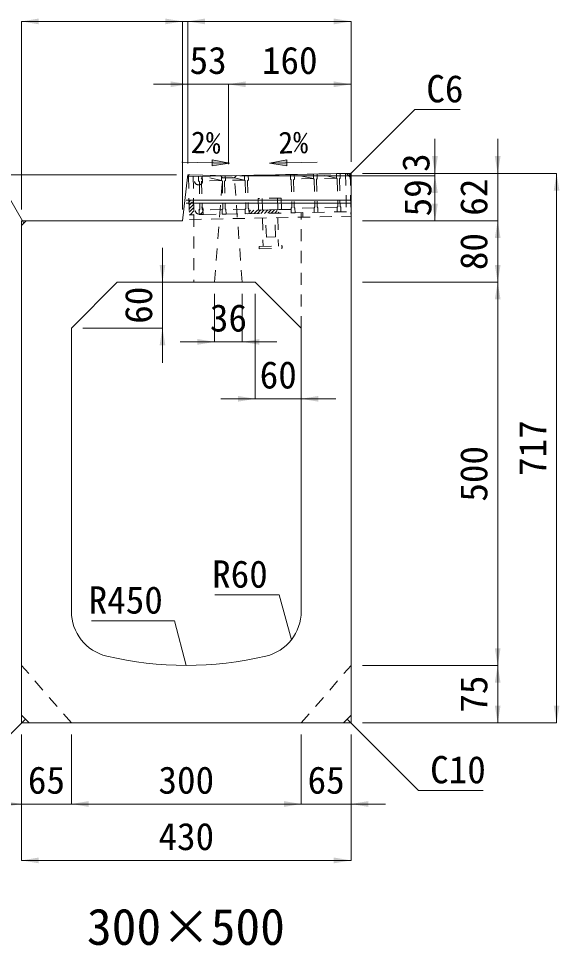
# Model space of a CAD drawing. Units: millimetres at full size; some dimension numbers follow another scale. Extents: x -3301 to 90699, y 107523 to 139162.
# Drawn here: x 15671 to 16377, y 133194 to 134404 of the extents above; entities that cross this region are included whole.
import ezdxf
from ezdxf.enums import TextEntityAlignment as Align

# ---------------------------------------------------------------- set-up
doc = ezdxf.new("R2010")
doc.units = ezdxf.units.MM
doc.header["$LTSCALE"] = 21
doc.header["$PDMODE"] = 32
doc.header["$PDSIZE"] = 10.5
doc.linetypes.add('USER1', pattern=[1.35, 0.75, -0.6])
for name, color, linetype, lineweight in [('0_2', 7, 'USER1', 9), ('寸法線', 7, 'Continuous', 9), ('引出線', 4, 'Continuous', 9), ('本体', 2, 'Continuous', 9), ('補助線', 8, 'Continuous', 13), ('ｸﾞﾚｰﾁﾝｸﾞ', 7, 'USER1', 9)]:
    doc.layers.add(name, color=color, linetype=linetype, lineweight=lineweight)
doc.styles.add('ＭＳ ゴシック', font='')
doc.styles.get('ＭＳ ゴシック').set_extended_font_data('MS Gothic')

# ---------------------------------------------------------------- blocks, each defined once
blk = doc.blocks.new('filled_arrow')
at = {"color": 0, "linetype": 'Continuous', "lineweight": -2}
blk.add_solid([(7.5, 1.25), (0, 0), (7.5, -1.25)], dxfattribs=at)

msp = doc.modelspace()

# ---------------------------------------------------------------- hatches: boundary and pattern name
at = {"layer": '引出線'}
for points in [[(15924.14, 134219.13), (15923.99, 134211.63), (15946.56, 134214.93)], [(16021.49, 134219.13), (16021.64, 134211.63), (15999.07, 134214.93)]]:
    msp.add_hatch(color=256, dxfattribs=at).paths.add_polyline_path(points)
at = {"layer": 'ｸﾞﾚｰﾁﾝｸﾞ'}
h = msp.add_hatch(dxfattribs=at)
h.set_pattern_fill('USER', color=256, style=0, pattern_type=2)
h.set_pattern_definition([(46.14576, (15369.19, 133819.99), (-2.28951, 2.19972), [75, -60])])
h.paths.add_polyline_path([(15893.26, 134197.53), (15899.26, 134197.65), (15900.26, 134147.66), (15894.26, 134147.54)])
h = msp.add_hatch(dxfattribs=at)
h.set_pattern_fill('USER', color=256, style=0, pattern_type=2)
h.set_pattern_definition([(46.14576, (15466.17, 133821.93), (-2.28951, 2.19972), [75, -60])])
h.paths.add_polyline_path([(15972.24, 134149.1), (15972.15, 134153.6), (16007.64, 134154.3), (16022.64, 134154.6), (16027.14, 134154.69), (16027.23, 134150.2), (16007.73, 134149.81)])

# ---------------------------------------------------------------- linework, layer by layer
at = {"layer": '0_2'}
for p, q in [((15927.36, 134059.63), (15937.68, 134195.72)), ((15934.86, 134198.78), (15937.68, 134195.72)), ((15937.68, 134195.72), (15953.04, 134195.72)), ((15955.86, 134198.78), (15953.04, 134195.72)), ((15963.36, 134059.63), (15953.04, 134195.72))]:
    msp.add_line(p, q, dxfattribs=at)
at = {"layer": '寸法線'}
for p, q in [((15675.36, 134399.96), (15885.36, 134399.96)), ((15675.36, 134154.63), (15675.36, 134399.96)), ((15840.36, 134399.96), (15937.36, 134399.96)), ((15885.36, 134154.63), (15885.36, 134399.96)), ((15885.36, 134154.63), (15885.36, 134399.96)), ((15892.36, 134214.63), (15892.36, 134399.96)), ((15892.36, 134399.96), (16105.36, 134399.96)), ((15892.36, 134214.63), (15892.36, 134399.96)), ((16105.36, 134216.63), (16105.36, 134399.96)), ((15847.36, 134317.94), (15990.36, 134317.94)), ((15892.36, 134214.63), (15892.36, 134317.94)), ((15945.36, 134213.57), (15945.36, 134317.94)), ((15945.36, 134317.94), (16105.36, 134317.94)), ((15945.36, 134213.57), (15945.36, 134317.94)), ((16105.36, 134216.63), (16105.36, 134317.94)), ((16214.86, 134246.63), (16214.86, 134153.57)), ((16296.71, 134246.63), (16296.71, 134094.63)), ((15877.36, 134199.63), (15568.61, 134199.63)), ((15960.36, 134198.57), (16214.86, 134198.57)), ((15960.36, 134198.57), (16214.86, 134198.57)), ((16120.36, 134201.63), (16214.86, 134201.63)), ((16120.36, 134201.63), (16373.58, 134201.63)), ((16120.36, 134201.63), (16296.71, 134201.63)), ((16214.86, 134198.57), (16214.86, 134139.63)), ((16373.58, 134201.63), (16373.58, 133484.63)), ((16120.36, 134139.63), (16214.86, 134139.63)), ((16120.36, 134139.63), (16296.71, 134139.63)), ((16120.36, 134139.63), (16296.71, 134139.63)), ((16296.71, 134139.63), (16296.71, 134059.63)), ((15859.25, 134104.63), (15859.25, 133954.63)), ((15815.36, 134059.63), (15859.25, 134059.63)), ((16120.36, 134059.63), (16296.71, 134059.63)), ((16120.36, 134059.63), (16296.71, 134059.63)), ((16296.71, 134059.63), (16296.71, 133559.63)), ((15927.36, 134044.63), (15927.36, 133981.79)), ((15963.36, 134044.63), (15963.36, 133981.79)), ((15980.36, 134044.63), (15980.36, 133907.51)), ((15755.36, 133999.63), (15859.25, 133999.63)), ((15882.36, 133981.79), (16008.36, 133981.79)), ((16040.36, 133984.63), (16040.36, 133907.51)), ((15935.36, 133907.51), (16085.36, 133907.51)), ((16120.36, 133559.63), (16296.71, 133559.63)), ((16120.36, 133559.63), (16296.71, 133559.63)), ((16296.71, 133559.63), (16296.71, 133484.63)), ((16120.36, 133484.63), (16296.71, 133484.63)), ((16120.36, 133484.63), (16373.58, 133484.63)), ((15675.36, 133469.63), (15675.36, 133378.8)), ((15675.36, 133469.63), (15675.36, 133305.2)), ((15740.36, 133469.63), (15740.36, 133378.8)), ((15740.36, 133469.63), (15740.36, 133378.8)), ((16040.36, 133469.63), (16040.36, 133378.8)), ((16040.36, 133469.63), (16040.36, 133378.8)), ((16105.36, 133469.63), (16105.36, 133378.8)), ((16105.36, 133469.63), (16105.36, 133305.2)), ((15630.36, 133378.8), (15785.36, 133378.8)), ((15740.36, 133378.8), (16040.36, 133378.8)), ((15995.36, 133378.8), (16150.36, 133378.8)), ((15675.36, 133305.2), (16105.36, 133305.2))]:
    msp.add_line(p, q, dxfattribs=at)
at = {"layer": '引出線'}
for p, q in [((15884.45, 134216.17), (15946.56, 134214.93)), ((16061.18, 134216.17), (15999.07, 134214.93))]:
    msp.add_line(p, q, dxfattribs=at)
for points in [[(16102.36, 134198.71), (16188.61, 134284.95), (16247.77, 134284.95)], [(15678.36, 134136.69), (15598.67, 134274.72), (15539.5, 134274.72)], [(16027.43, 133592.95), (16011.69, 133651.69), (15927.78, 133651.69)], [(15890.36, 133559.63), (15874.76, 133617.84), (15766.49, 133617.84)], [(15680.36, 133489.63), (15587.52, 133396.4), (15503.23, 133396.4)], [(16100.36, 133489.63), (16193.59, 133396.4), (16277.88, 133396.4)]]:
    msp.add_lwpolyline(points, dxfattribs=at)
at = {"layer": '引出線', "lineweight": 13}
for points in [[(15924.14, 134219.13), (15923.99, 134211.63), (15946.56, 134214.93)], [(16021.49, 134219.13), (16021.64, 134211.63), (15999.07, 134214.93)]]:
    msp.add_lwpolyline(points, close=True, dxfattribs=at)
at = {"layer": '本体', "lineweight": 13}
for p, q in [((15892.05, 134196.92), (15885.36, 134139.63)), ((15895.08, 134199.57), (15945.36, 134198.57)), ((15945.36, 134198.57), (16099.36, 134201.51)), ((16105.36, 134195.63), (16099.36, 134201.51)), ((16105.36, 133494.63), (16105.36, 134195.63)), ((15681.36, 134139.63), (15675.36, 134133.63)), ((15675.36, 134133.63), (15675.36, 133494.63)), ((15681.36, 134139.63), (15885.36, 134139.63)), ((15740.36, 133999.63), (15800.36, 134059.63)), ((15800.36, 134059.63), (15980.36, 134059.63)), ((15980.36, 134059.63), (16040.36, 133999.63)), ((15740.36, 133999.63), (15740.36, 133630.15)), ((16040.36, 133630.16), (16040.36, 133999.63)), ((15685.36, 133484.63), (15675.36, 133494.63)), ((16095.36, 133484.63), (16105.36, 133494.63)), ((15685.36, 133484.63), (16095.36, 133484.63))]:
    msp.add_line(p, q, dxfattribs=at)
at = {"layer": '本体', "color": 4}
for p, q in [((16105.36, 134166.76), (15890.28, 134166.76)), ((16105.36, 134162.76), (15890.28, 134162.76))]:
    msp.add_line(p, q, dxfattribs=at)
at = {"layer": '本体', "linetype": 'USER1'}
for p, q in [((15900.26, 134147.66), (15900.26, 134059.63)), ((16040.36, 133999.63), (16040.36, 134150.46))]:
    msp.add_line(p, q, dxfattribs=at)
at = {"layer": '本体', "color": 7, "linetype": 'USER1'}
for p, q in [((15740.36, 133484.63), (15675.36, 133559.63)), ((16040.36, 133484.63), (16105.36, 133559.63))]:
    msp.add_line(p, q, dxfattribs=at)
at = {"layer": '本体', "lineweight": 13}
for centre, radius, start, end in [((15895.02, 134196.57), 3, 88.85438, 173.34557), ((15800.36, 133630.15), 60, 180, 256.65779), ((15980.36, 133630.16), 60, 283.34251, 0), ((15890.36, 134009.63), 450, 256.65779, 283.34251)]:
    msp.add_arc(centre, radius, start, end, dxfattribs=at)
at = {"layer": '補助線'}
for p, q in [((15892.05, 134196.92), (15892.36, 134199.63)), ((15895.08, 134199.57), (15892.36, 134199.63)), ((16099.36, 134201.51), (16105.36, 134201.63)), ((16105.36, 134195.63), (16105.36, 134201.63)), ((15675.36, 134133.63), (15675.36, 134139.63)), ((15681.36, 134139.63), (15675.36, 134139.63)), ((15675.36, 133494.63), (15675.36, 133484.63)), ((16105.36, 133494.63), (16105.36, 133484.63)), ((15685.36, 133484.63), (15675.36, 133484.63)), ((16095.36, 133484.63), (16105.36, 133484.63))]:
    msp.add_line(p, q, dxfattribs=at)
at = {"layer": 'ｸﾞﾚｰﾁﾝｸﾞ'}
for p, q in [((15893.26, 134197.53), (16104.21, 134201.75)), ((15893.26, 134197.53), (15894.38, 134141.54)), ((15899.26, 134197.65), (15900.26, 134147.66)), ((15906.25, 134197.79), (16091.22, 134201.49)), ((15911.25, 134197.89), (15906.25, 134197.79)), ((15911.25, 134197.89), (15906.25, 134197.79)), ((15911.25, 134197.89), (15906.25, 134197.79)), ((15906.37, 134191.79), (15906.25, 134197.79)), ((15906.25, 134197.79), (15906.37, 134191.79)), ((15906.25, 134197.79), (15906.37, 134191.79)), ((15906.25, 134197.79), (15906.37, 134191.79)), ((15906.25, 134197.79), (15906.37, 134191.79)), ((15906.25, 134197.79), (15906.37, 134191.79)), ((15906.25, 134197.79), (15906.37, 134191.79)), ((15936.37, 134192.39), (15911.25, 134197.89)), ((15911.25, 134197.89), (15911.37, 134191.89)), ((15911.25, 134197.89), (15911.37, 134191.89)), ((15911.25, 134197.89), (15911.37, 134191.89)), ((15941.25, 134198.49), (15936.25, 134198.39)), ((15941.25, 134198.49), (15936.25, 134198.39)), ((15941.25, 134198.49), (15936.25, 134198.39)), ((15936.25, 134198.39), (15936.37, 134192.39)), ((15936.25, 134198.39), (15936.37, 134192.39)), ((15936.25, 134198.39), (15936.37, 134192.39)), ((15966.36, 134192.99), (15941.25, 134198.49)), ((15941.25, 134198.49), (15941.37, 134192.49)), ((15941.25, 134198.49), (15941.37, 134192.49)), ((15941.25, 134198.49), (15941.37, 134192.49)), ((15966.36, 134192.99), (15941.37, 134192.49)), ((15971.24, 134199.09), (15966.24, 134198.99)), ((15971.24, 134199.09), (15966.24, 134198.99)), ((15971.24, 134199.09), (15966.24, 134198.99)), ((15966.24, 134198.99), (15966.36, 134192.99)), ((15966.24, 134198.99), (15966.36, 134192.99)), ((15966.24, 134198.99), (15966.36, 134192.99)), ((15966.36, 134192.99), (15967.38, 134192.01)), ((15966.36, 134192.99), (15967.38, 134192.01)), ((15966.36, 134192.99), (15967.38, 134192.01)), ((15971.36, 134193.09), (15970.38, 134192.07)), ((15971.36, 134193.09), (15970.38, 134192.07)), ((15971.36, 134193.09), (15970.38, 134192.07)), ((15971.24, 134199.09), (15971.36, 134193.09)), ((15971.24, 134199.09), (15971.36, 134193.09)), ((15971.24, 134199.09), (15971.36, 134193.09)), ((16026.23, 134200.19), (16026.35, 134194.19)), ((16026.23, 134200.19), (16026.35, 134194.19)), ((16026.23, 134200.19), (16026.35, 134194.19)), ((16026.35, 134194.19), (16027.37, 134193.21)), ((16026.35, 134194.19), (16027.37, 134193.21)), ((16026.35, 134194.19), (16027.37, 134193.21)), ((16027.37, 134193.21), (16028.09, 134157.21)), ((16027.37, 134193.21), (16028.09, 134157.21)), ((16027.37, 134193.21), (16028.09, 134157.21)), ((16031.35, 134194.29), (16030.37, 134193.27)), ((16031.35, 134194.29), (16030.37, 134193.27)), ((16031.35, 134194.29), (16030.37, 134193.27)), ((16030.37, 134193.27), (16031.09, 134157.27)), ((16030.37, 134193.27), (16031.09, 134157.27)), ((16030.37, 134193.27), (16031.09, 134157.27)), ((16031.23, 134200.29), (16031.35, 134194.29)), ((16031.23, 134200.29), (16031.35, 134194.29)), ((16031.23, 134200.29), (16031.35, 134194.29)), ((16056.34, 134194.79), (16031.23, 134200.29)), ((16056.34, 134194.79), (16031.35, 134194.29)), ((16056.22, 134200.79), (16056.34, 134194.79)), ((16056.22, 134200.79), (16056.34, 134194.79)), ((16056.22, 134200.79), (16056.34, 134194.79)), ((16056.34, 134194.79), (16057.36, 134193.81)), ((16056.34, 134194.79), (16057.36, 134193.81)), ((16056.34, 134194.79), (16057.36, 134193.81)), ((16057.36, 134193.81), (16058.08, 134157.81)), ((16057.36, 134193.81), (16058.08, 134157.81)), ((16057.36, 134193.81), (16058.08, 134157.81)), ((16061.34, 134194.89), (16060.36, 134193.87)), ((16061.34, 134194.89), (16060.36, 134193.87)), ((16061.34, 134194.89), (16060.36, 134193.87)), ((16060.36, 134193.87), (16061.08, 134157.87)), ((16060.36, 134193.87), (16061.08, 134157.87)), ((16060.36, 134193.87), (16061.08, 134157.87)), ((16061.22, 134200.89), (16061.34, 134194.89)), ((16061.22, 134200.89), (16061.34, 134194.89)), ((16061.22, 134200.89), (16061.34, 134194.89)), ((16086.34, 134195.39), (16061.22, 134200.89)), ((16086.34, 134195.39), (16061.34, 134194.89)), ((16091.22, 134201.49), (16086.22, 134201.39)), ((16091.22, 134201.49), (16086.22, 134201.39)), ((16091.22, 134201.49), (16086.22, 134201.39)), ((16086.22, 134201.39), (16086.34, 134195.39)), ((16086.22, 134201.39), (16086.34, 134195.39)), ((16086.22, 134201.39), (16086.34, 134195.39)), ((16086.34, 134195.39), (16087.36, 134194.41)), ((16086.34, 134195.39), (16087.36, 134194.41)), ((16086.34, 134195.39), (16087.36, 134194.41)), ((16087.36, 134194.41), (16088.08, 134158.41)), ((16087.36, 134194.41), (16088.08, 134158.41)), ((16087.36, 134194.41), (16088.08, 134158.41)), ((16091.34, 134195.49), (16090.36, 134194.47)), ((16091.34, 134195.49), (16090.36, 134194.47)), ((16091.34, 134195.49), (16090.36, 134194.47)), ((16090.36, 134194.47), (16091.08, 134158.47)), ((16090.36, 134194.47), (16091.08, 134158.47)), ((16090.36, 134194.47), (16091.08, 134158.47)), ((16091.22, 134201.49), (16091.34, 134195.49)), ((16091.22, 134201.49), (16091.34, 134195.49)), ((16091.22, 134201.49), (16091.34, 134195.49)), ((16098.22, 134201.63), (16099.22, 134151.64)), ((16104.21, 134201.75), (16105.33, 134145.76)), ((15906.37, 134191.79), (15907.39, 134190.81)), ((15906.37, 134191.79), (15907.39, 134190.81)), ((15906.37, 134191.79), (15907.39, 134190.81)), ((15907.39, 134190.81), (15908.11, 134154.81)), ((15907.39, 134190.81), (15908.11, 134154.81)), ((15907.39, 134190.81), (15908.11, 134154.81)), ((15911.37, 134191.89), (15910.39, 134190.87)), ((15911.37, 134191.89), (15910.39, 134190.87)), ((15911.37, 134191.89), (15910.39, 134190.87)), ((15910.39, 134190.87), (15911.11, 134154.87)), ((15910.39, 134190.87), (15911.11, 134154.87)), ((15910.39, 134190.87), (15911.11, 134154.87)), ((15936.37, 134192.39), (15911.37, 134191.89)), ((15936.37, 134192.39), (15937.39, 134191.41)), ((15936.37, 134192.39), (15937.39, 134191.41)), ((15936.37, 134192.39), (15937.39, 134191.41)), ((15937.39, 134191.41), (15938.11, 134155.41)), ((15937.39, 134191.41), (15938.11, 134155.41)), ((15937.39, 134191.41), (15938.11, 134155.41)), ((15941.37, 134192.49), (15940.39, 134191.47)), ((15941.37, 134192.49), (15940.39, 134191.47)), ((15941.37, 134192.49), (15940.39, 134191.47)), ((15940.39, 134191.47), (15941.11, 134155.47)), ((15940.39, 134191.47), (15941.11, 134155.47)), ((15940.39, 134191.47), (15941.11, 134155.47)), ((15967.38, 134192.01), (15968.1, 134156.01)), ((15967.38, 134192.01), (15968.1, 134156.01)), ((15967.38, 134192.01), (15968.1, 134156.01)), ((15970.38, 134192.07), (15971.1, 134156.07)), ((15970.38, 134192.07), (15971.1, 134156.07)), ((15970.38, 134192.07), (15971.1, 134156.07)), ((16014.34, 134169.44), (15984.35, 134168.84)), ((15984.35, 134168.84), (15984.65, 134153.85)), ((15989.35, 134168.94), (15989.65, 134153.95)), ((16009.34, 134169.34), (16009.64, 134154.34)), ((16014.34, 134169.44), (16014.64, 134154.44)), ((16027.11, 134156.19), (16028.09, 134157.21)), ((16027.11, 134156.19), (16028.09, 134157.21)), ((16027.11, 134156.19), (16028.09, 134157.21)), ((16032.11, 134156.29), (16031.09, 134157.27)), ((16032.11, 134156.29), (16031.09, 134157.27)), ((16032.11, 134156.29), (16031.09, 134157.27)), ((16057.1, 134156.79), (16032.11, 134156.29)), ((16057.1, 134156.79), (16058.08, 134157.81)), ((16057.1, 134156.79), (16058.08, 134157.81)), ((16057.1, 134156.79), (16058.08, 134157.81)), ((16057.22, 134150.8), (16057.1, 134156.79)), ((16057.22, 134150.8), (16057.1, 134156.79)), ((16057.22, 134150.8), (16057.1, 134156.79)), ((16062.1, 134156.89), (16061.08, 134157.87)), ((16062.1, 134156.89), (16061.08, 134157.87)), ((16062.1, 134156.89), (16061.08, 134157.87)), ((16087.1, 134157.39), (16062.1, 134156.89)), ((16062.22, 134150.9), (16062.1, 134156.89)), ((16062.22, 134150.9), (16062.1, 134156.89)), ((16062.22, 134150.9), (16062.1, 134156.89)), ((16087.1, 134157.39), (16088.08, 134158.41)), ((16087.1, 134157.39), (16088.08, 134158.41)), ((16087.1, 134157.39), (16088.08, 134158.41)), ((16087.22, 134151.4), (16087.1, 134157.39)), ((16087.22, 134151.4), (16087.1, 134157.39)), ((16087.22, 134151.4), (16087.1, 134157.39)), ((16092.1, 134157.49), (16091.08, 134158.47)), ((16092.1, 134157.49), (16091.08, 134158.47)), ((16092.1, 134157.49), (16091.08, 134158.47)), ((16092.22, 134151.5), (16092.1, 134157.49)), ((16092.22, 134151.5), (16092.1, 134157.49)), ((16092.22, 134151.5), (16092.1, 134157.49)), ((16099.22, 134151.64), (15894.26, 134147.54)), ((15894.38, 134141.54), (16105.33, 134145.76)), ((15907.13, 134153.8), (15908.11, 134154.81)), ((15907.13, 134153.8), (15908.11, 134154.81)), ((15907.13, 134153.8), (15908.11, 134154.81)), ((15907.25, 134147.8), (15907.13, 134153.8)), ((15907.25, 134147.8), (15907.13, 134153.8)), ((15907.25, 134147.8), (15907.13, 134153.8)), ((15907.25, 134147.8), (15907.13, 134153.8)), ((15907.25, 134147.8), (15907.13, 134153.8)), ((15907.25, 134147.8), (15907.13, 134153.8)), ((15912.25, 134147.9), (15907.25, 134147.8)), ((15912.25, 134147.9), (15907.25, 134147.8)), ((15912.25, 134147.9), (15907.25, 134147.8)), ((15912.13, 134153.9), (15911.11, 134154.87)), ((15912.13, 134153.9), (15911.11, 134154.87)), ((15912.13, 134153.9), (15911.11, 134154.87)), ((15937.13, 134154.39), (15912.13, 134153.9)), ((15912.25, 134147.9), (15912.13, 134153.9)), ((15912.25, 134147.9), (15912.13, 134153.9)), ((15912.25, 134147.9), (15912.13, 134153.9)), ((15937.13, 134154.39), (15938.11, 134155.41)), ((15937.13, 134154.39), (15938.11, 134155.41)), ((15937.13, 134154.39), (15938.11, 134155.41)), ((15937.25, 134148.4), (15937.13, 134154.39)), ((15937.25, 134148.4), (15937.13, 134154.39)), ((15937.25, 134148.4), (15937.13, 134154.39)), ((15942.25, 134148.5), (15937.25, 134148.4)), ((15942.25, 134148.5), (15937.25, 134148.4)), ((15942.25, 134148.5), (15937.25, 134148.4)), ((15942.13, 134154.49), (15941.11, 134155.47)), ((15942.13, 134154.49), (15941.11, 134155.47)), ((15942.13, 134154.49), (15941.11, 134155.47)), ((15967.12, 134154.99), (15942.13, 134154.49)), ((15942.25, 134148.5), (15942.13, 134154.49)), ((15942.25, 134148.5), (15942.13, 134154.49)), ((15942.25, 134148.5), (15942.13, 134154.49)), ((15967.12, 134154.99), (15968.1, 134156.01)), ((15967.12, 134154.99), (15968.1, 134156.01)), ((15967.12, 134154.99), (15968.1, 134156.01)), ((15967.24, 134149), (15967.12, 134154.99)), ((15967.24, 134149), (15967.12, 134154.99)), ((15967.24, 134149), (15967.12, 134154.99)), ((15972.24, 134149.1), (15967.24, 134149)), ((15972.24, 134149.1), (15967.24, 134149)), ((15972.24, 134149.1), (15967.24, 134149)), ((15972.12, 134155.09), (15971.1, 134156.07)), ((15972.12, 134155.09), (15971.1, 134156.07)), ((15972.12, 134155.09), (15971.1, 134156.07)), ((15972.24, 134149.1), (15972.12, 134155.09)), ((15972.24, 134149.1), (15972.12, 134155.09)), ((15972.24, 134149.1), (15972.12, 134155.09)), ((16027.14, 134154.69), (15972.15, 134153.6)), ((16014.64, 134154.44), (15984.65, 134153.85)), ((16027.23, 134150.2), (16027.11, 134156.19)), ((16027.23, 134150.2), (16027.11, 134156.19)), ((16027.23, 134150.2), (16027.11, 134156.19)), ((16032.23, 134150.3), (16027.23, 134150.2)), ((16032.23, 134150.3), (16027.23, 134150.2)), ((16032.23, 134150.3), (16027.23, 134150.2)), ((16032.23, 134150.3), (16032.11, 134156.29)), ((16032.23, 134150.3), (16032.11, 134156.29)), ((16032.23, 134150.3), (16032.11, 134156.29)), ((16042.23, 134150.5), (16042.35, 134144.5)), ((16062.22, 134150.9), (16057.22, 134150.8)), ((16062.22, 134150.9), (16057.22, 134150.8)), ((16062.22, 134150.9), (16057.22, 134150.8)), ((16092.22, 134151.5), (16087.22, 134151.4)), ((16092.22, 134151.5), (16087.22, 134151.4)), ((16092.22, 134151.5), (16087.22, 134151.4)), ((16105.33, 134145.76), (16105.23, 134150.76)), ((15989.86, 134143.45), (15990.6, 134106.45)), ((15994.86, 134118.43), (15993.86, 134143.41)), ((16006.85, 134118.91), (16005.85, 134143.89)), ((16009.85, 134143.85), (16010.59, 134106.85)), ((16006.85, 134118.91), (15994.86, 134118.43)), ((15985.6, 134106.35), (16015.59, 134106.95)), ((15985.66, 134103.36), (15985.6, 134106.35)), ((15985.66, 134103.36), (16015.65, 134103.96)), ((16015.65, 134103.96), (16015.59, 134106.95))]:
    msp.add_line(p, q, dxfattribs=at)
for p in [(15906.37, 134191.79), (15907.13, 134153.8)]:
    msp.add_point(p, dxfattribs=at)

# ---------------------------------------------------------------- block references
at = {"layer": '寸法線', "xscale": 3, "yscale": 3}
for p in [(15675.36, 134399.96), (15892.36, 134399.96), (15892.36, 134399.96), (15945.36, 134317.94), (15945.36, 134317.94), (15963.36, 133981.79), (16040.36, 133907.51), (15740.36, 133378.8), (15740.36, 133378.8), (16105.36, 133378.8), (15675.36, 133305.2)]:
    msp.add_blockref('filled_arrow', p, dxfattribs=at)
for p, rotation in [((15885.36, 134399.96), 180), ((15885.36, 134399.96), 180), ((16105.36, 134399.96), 180), ((15892.36, 134317.94), 180), ((16105.36, 134317.94), 180), ((16214.86, 134201.63), 90), ((16296.71, 134201.63), 90), ((16214.86, 134198.57), 270), ((16373.58, 134201.63), 270), ((16214.86, 134139.63), 90), ((16296.71, 134139.63), 270), ((16296.71, 134139.63), 270), ((15859.25, 134059.63), 90), ((16296.71, 134059.63), 90), ((16296.71, 134059.63), 270), ((15859.25, 133999.63), 270), ((15927.36, 133981.79), 180), ((15980.36, 133907.51), 180), ((16296.71, 133559.63), 90), ((16296.71, 133559.63), 270), ((16296.71, 133484.63), 90), ((16373.58, 133484.63), 90), ((15675.36, 133378.8), 180), ((16040.36, 133378.8), 180), ((16040.36, 133378.8), 180), ((16105.36, 133305.2), 180)]:
    msp.add_blockref('filled_arrow', p, dxfattribs=dict(at, rotation=rotation))
at = {"layer": '引出線', "xscale": 0.12, "yscale": 0.12}
for p, rotation in [((16102.36, 134198.71), 45), ((15678.36, 134136.69), 120), ((16027.43, 133592.95), 105), ((15890.36, 133559.63), 105), ((15680.36, 133489.63), 225.1), ((16100.36, 133489.63), 315)]:
    msp.add_blockref('filled_arrow', p, dxfattribs=dict(at, rotation=rotation))

# ---------------------------------------------------------------- texts
at = {"layer": '0_2', "style": 'ＭＳ ゴシック'}
msp.add_text('300×500', height=47.47, dxfattribs=at).set_placement((15889.88, 133218.73), align=Align.MIDDLE_CENTER)
at = {"layer": '寸法線', "style": 'ＭＳ ゴシック'}
for s, p in [('53', (15918.86, 134349.19)), ('160', (16025.36, 134349.19)), ('36', (15945.36, 134013.04)), ('60', (16010.36, 133938.76)), ('65', (15707.86, 133410.05)), ('300', (15890.36, 133410.05)), ('65', (16072.86, 133410.05)), ('430', (15890.36, 133336.45))]:
    msp.add_text(s, height=35.6, dxfattribs=at).set_placement(p, align=Align.MIDDLE_CENTER)
for s, p in [('3', (16189.91, 134215.67)), ('59', (16192.36, 134169.75)), ('62', (16265.46, 134170.63)), ('80', (16265.46, 134099.63)), ('60', (15828, 134029.63)), ('717', (16342.33, 133843.13)), ('500', (16265.46, 133809.63)), ('75', (16265.46, 133522.13))]:
    msp.add_text(s, height=35.6, rotation=90, dxfattribs=at).set_placement(p, align=Align.MIDDLE_CENTER)
at = {"layer": '引出線', "style": 'ＭＳ ゴシック'}
for s, p in [('C6', (16203.61, 134329.95)), ('C10', (16208.59, 133441.4))]:
    msp.add_text(s, height=35.6, dxfattribs=at).set_placement(p, align=Align.TOP_LEFT)
for rotation, p in [(359, (15915.78, 134242.05)), (1, (16029.85, 134242.05))]:
    msp.add_text('2%', height=28.48, rotation=rotation, dxfattribs=at).set_placement(p, align=Align.MIDDLE_CENTER)
for s, p in [('R60', (15996.69, 133696.69)), ('R450', (15859.76, 133662.84))]:
    msp.add_text(s, height=35.6, dxfattribs=at).set_placement(p, align=Align.TOP_RIGHT)

doc.saveas('drawing.dxf')
